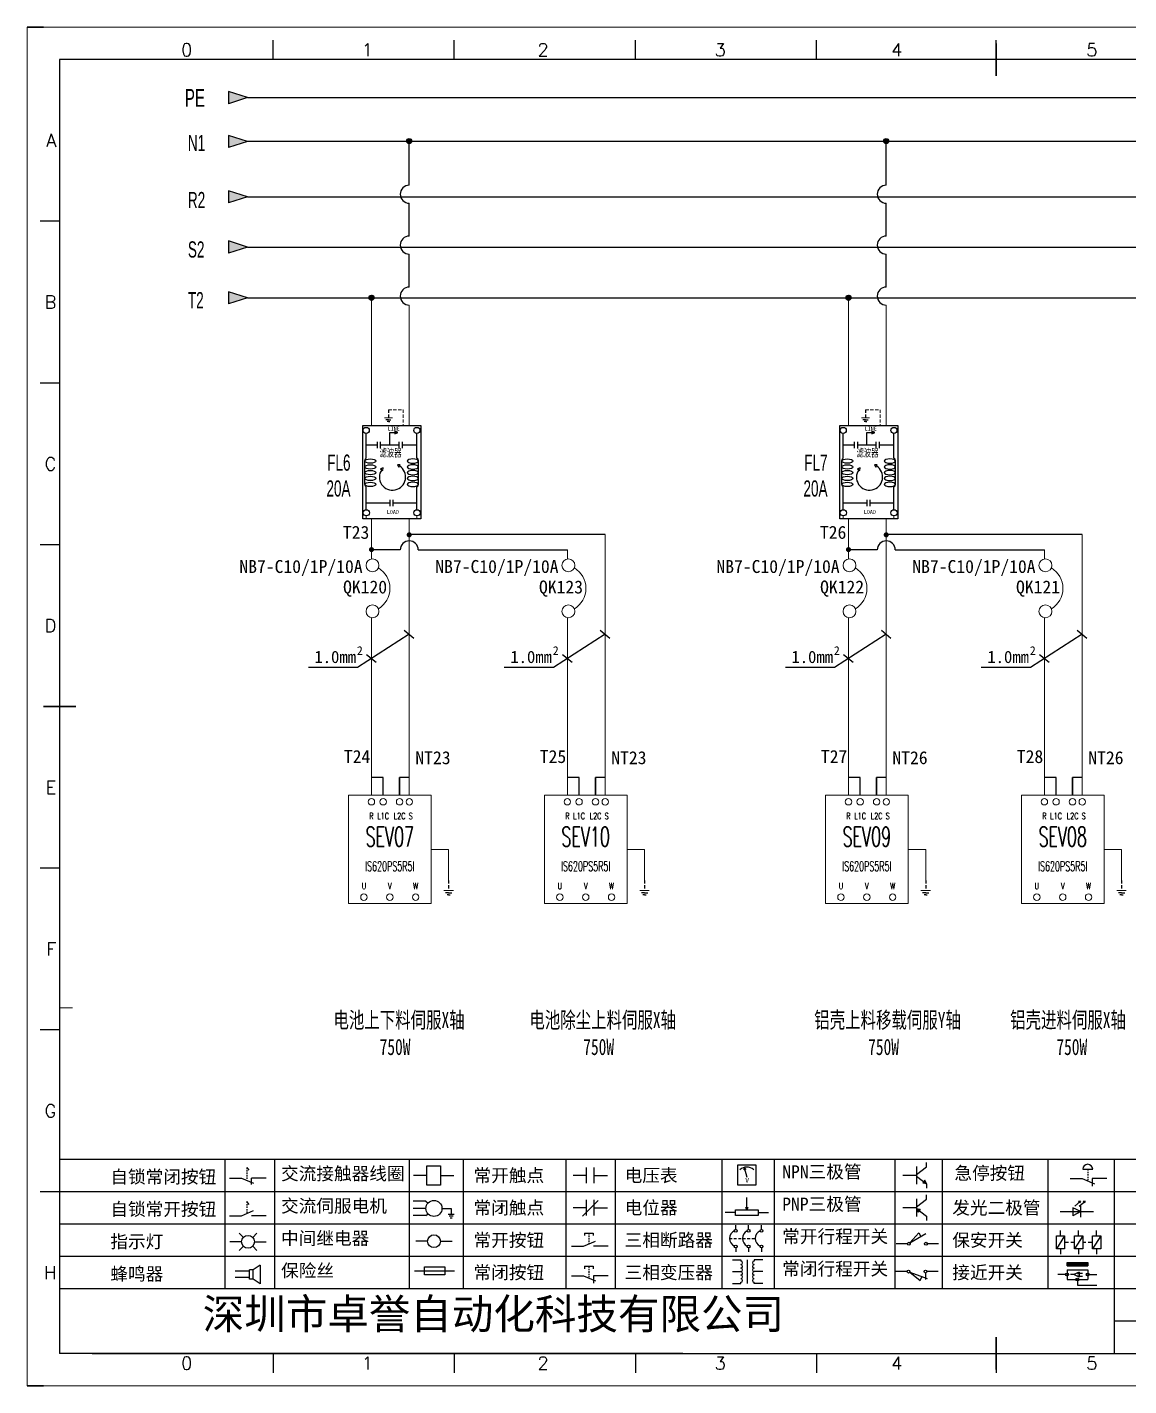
# Model space of a CAD drawing. Header units: millimetres. Extents: x 336 to 12810, y -1577 to 4105.
# Drawn here: x 8734 to 8904.3, y -58.4 to 151.6 of the extents above; entities that cross this region are included whole.
import ezdxf
from ezdxf.enums import TextEntityAlignment as Align

# ---------------------------------------------------------------- set-up
doc = ezdxf.new("R2010")
doc.units = ezdxf.units.MM
doc.linetypes.add('DASHED', pattern=[0.75, 0.5, -0.25])
for name, color, linetype in [('0015LEVEL_0', 7, 'Continuous'), ('AE_BOR', 1, 'Continuous'), ('MISC', 2, 'Continuous'), ('SYMS', 7, 'Continuous'), ('主图', 7, 'Continuous')]:
    doc.layers.add(name, color=color, linetype=linetype)
doc.styles.get("Standard").update_dxf_attribs({"font": ''})
doc.styles.add('STYLE1', font='italic.shx', dxfattribs={"width": 0.68, "height": 3, "bigfont": 'xc00.shx'})
doc.styles.add('WD', font='romans.shx', dxfattribs={"width": 0.8, "bigfont": 'gbcbig.shx'})
doc.styles.add('样式 0', font='')
doc.styles.add('样式 8', font='arial.ttf', dxfattribs={"width": 0.6, "height": 2.5})
doc.styles.add('汉字', font='')
doc.styles.get('Standard').set_extended_font_data('SimSun')
doc.styles.get('样式 0').set_extended_font_data('KaiTi_GB2312')
doc.styles.get('汉字').set_extended_font_data('新宋体')

# ---------------------------------------------------------------- blocks, each defined once
blk = doc.blocks.new('*U6')
at = {"linetype": 'ByBlock'}
for p, q in [((-1909.23, -780.45), (-1909.23, -780.67)), ((-1909.23, -780.45), (-1908.92, -780.84)), ((-1909.23, -780.84), (-1909.23, -781.05)), ((-1911.92, -782.07), (-1910.06, -782.07)), ((-1910.06, -782.07), (-1908.18, -782.88)), ((-1909.23, -781.23), (-1909.23, -781.44)), ((-1909.23, -781.61), (-1909.23, -781.83)), ((-1909.23, -782), (-1909.23, -782.21)), ((-1909.23, -782.38), (-1909.23, -782.43)), ((-1908.52, -783.07), (-1908.52, -782.07)), ((-1906.25, -782.07), (-1908.52, -782.07))]:
    blk.add_line(p, q, dxfattribs=at)
blk = doc.blocks.new('*U8')
at = {"linetype": 'ByBlock'}
for p, q in [((-1908.88, -791.17), (-1909.23, -790.71)), ((-1909.23, -790.71), (-1909.23, -790.92)), ((-1909.23, -791.09), (-1909.23, -791.31)), ((-1909.23, -791.48), (-1909.23, -791.69)), ((-1911.92, -792.89), (-1910.06, -792.89)), ((-1910.06, -792.89), (-1908.18, -792.08)), ((-1909.23, -791.86), (-1909.23, -792.08)), ((-1909.23, -792.25), (-1909.23, -792.47)), ((-1906.25, -792.89), (-1908.52, -792.89))]:
    blk.add_line(p, q, dxfattribs=at)
blk = doc.blocks.new('蜂鸣器')
at = {"linetype": 'ByBlock'}
for p, q in [((-1907.17, -795.53), (-1908.25, -796.26)), ((-1907.17, -795.53), (-1907.17, -798.41)), ((-1908.8, -796.48), (-1911.01, -796.48)), ((-1908.8, -797.46), (-1911.01, -797.46)), ((-1908.25, -796.26), (-1908.8, -796.26)), ((-1908.8, -797.68), (-1908.8, -796.26)), ((-1908.25, -797.68), (-1908.8, -797.68)), ((-1908.25, -797.68), (-1908.25, -796.26)), ((-1907.17, -798.41), (-1908.25, -797.68))]:
    blk.add_line(p, q, dxfattribs=at)
blk = doc.blocks.new('指示灯')
at = {"linetype": 'ByBlock'}
for p, q in [((-1854.25, -776.92), (-1856.06, -776.92)), ((-1854.62, -775.59), (-1853.97, -776.23)), ((-1851.9, -775.59), (-1852.54, -776.23)), ((-1852.26, -776.92), (-1850.45, -776.92)), ((-1854.62, -778.25), (-1853.97, -777.61)), ((-1851.9, -778.25), (-1852.54, -777.61))]:
    blk.add_line(p, q, dxfattribs=at)
blk.add_circle((-1853.26, -776.92), 0.992, dxfattribs=at)
blk = doc.blocks.new('交流接触器线圈')
at = {"linetype": 'ByBlock'}
for p, q in [((-1880.82, -781.77), (-1882.87, -781.77)), ((-1878.72, -781.77), (-1876.67, -781.77))]:
    blk.add_line(p, q, dxfattribs=at)
blk.add_lwpolyline([(-1880.82, -780.28), (-1878.72, -780.28), (-1878.72, -783.26), (-1880.82, -783.26)], close=True, dxfattribs=at)
blk = doc.blocks.new('交流伺服电机')
at = {"linetype": 'ByBlock'}
for p, q in [((-1880.97, -785.75), (-1882.94, -785.75)), ((-1880.97, -786.85), (-1882.94, -786.85)), ((-1880.97, -785.75), (-1880.65, -786.03)), ((-1878.49, -786.85), (-1877.07, -786.85)), ((-1877.07, -786.85), (-1877.07, -787.72)), ((-1880.97, -787.94), (-1882.94, -787.94)), ((-1880.97, -787.94), (-1880.65, -787.67)), ((-1877.54, -787.72), (-1876.59, -787.72)), ((-1877.38, -788.01), (-1876.75, -788.01)), ((-1877.23, -788.29), (-1876.9, -788.29))]:
    blk.add_line(p, q, dxfattribs=at)
blk.add_circle((-1879.73, -786.85), 1.24, dxfattribs=at)
blk = doc.blocks.new('中间继电器')
at = {"linetype": 'ByBlock'}
for p, q in [((-1880.72, -791.92), (-1882.54, -791.92)), ((-1878.74, -791.92), (-1876.92, -791.92))]:
    blk.add_line(p, q, dxfattribs=at)
blk.add_circle((-1879.73, -791.92), 0.992, dxfattribs=at)
blk = doc.blocks.new('保险丝')
at = {"linetype": 'ByBlock'}
blk.add_line((-1882.72, -796.49), (-1876.55, -796.49), dxfattribs=at)
blk.add_lwpolyline([(-1881.2, -795.86), (-1878.06, -795.86), (-1878.06, -797.12), (-1881.2, -797.12)], close=True, dxfattribs=at)
blk = doc.blocks.new('常开按钮')
at = {"linetype": 'ByBlock'}
for p, q in [((-1910.06, -787.73), (-1908.18, -786.93)), ((-1909.9, -785.68), (-1908.56, -785.68)), ((-1909.9, -785.68), (-1909.9, -786.07)), ((-1909.23, -785.68), (-1909.23, -785.89)), ((-1909.23, -786.06), (-1909.23, -786.28)), ((-1909.23, -786.45), (-1909.23, -786.67)), ((-1909.23, -786.84), (-1909.23, -787.05)), ((-1909.23, -787.22), (-1909.23, -787.38)), ((-1908.56, -785.68), (-1908.56, -786.07)), ((-1911.92, -787.73), (-1910.06, -787.73)), ((-1906.25, -787.73), (-1908.52, -787.73))]:
    blk.add_line(p, q, dxfattribs=at)
blk = doc.blocks.new('常开触点')
at = {"linetype": 'ByBlock'}
for p, q in [((-1853.82, -782.99), (-1853.82, -780.56)), ((-1852.6, -782.99), (-1852.6, -780.56)), ((-1853.82, -781.77), (-1855.88, -781.77)), ((-1852.6, -781.77), (-1850.55, -781.77))]:
    blk.add_line(p, q, dxfattribs=at)
blk = doc.blocks.new('常闭触点')
at = {"linetype": 'ByBlock'}
for p, q in [((-1853.82, -786.77), (-1855.88, -786.77)), ((-1852.01, -785.66), (-1854.43, -788.1)), ((-1853.82, -787.99), (-1853.82, -785.56)), ((-1852.6, -787.99), (-1852.6, -785.56)), ((-1852.6, -786.77), (-1850.55, -786.77))]:
    blk.add_line(p, q, dxfattribs=at)
blk = doc.blocks.new('常闭按钮')
at = {"linetype": 'ByBlock'}
for p, q in [((-1854.11, -790.83), (-1852.77, -790.83)), ((-1854.11, -790.83), (-1854.11, -791.22)), ((-1853.44, -790.83), (-1853.44, -791.04)), ((-1853.44, -791.21), (-1853.44, -791.43)), ((-1853.44, -791.6), (-1853.44, -791.82)), ((-1852.77, -790.83), (-1852.77, -791.22)), ((-1856.13, -792.28), (-1854.28, -792.28)), ((-1854.28, -792.28), (-1852.4, -793.09)), ((-1853.44, -791.99), (-1853.44, -792.2)), ((-1853.44, -792.37), (-1853.44, -792.53)), ((-1850.47, -792.28), (-1852.73, -792.28)), ((-1852.73, -792.28), (-1852.73, -793.43))]:
    blk.add_line(p, q, dxfattribs=at)
blk = doc.blocks.new('电压表')
at = {"linetype": 'ByBlock'}
for p, q in [((-1814.84, -780.75), (-1814.91, -781.13)), ((-1814.6, -781.05), (-1814.91, -781.13)), ((-1814.84, -780.75), (-1814.46, -782.26)), ((-1814.84, -780.75), (-1814.6, -781.05))]:
    blk.add_line(p, q, dxfattribs=at)
blk.add_lwpolyline([(-1815.84, -780.34), (-1813.07, -780.34), (-1813.07, -783.49), (-1815.84, -783.49)], close=True, dxfattribs=at)
blk.add_arc((-1814.46, -782.26), 1.56, 46.8313, 133.1687, dxfattribs=at)
at = {"linetype": 'ByBlock', "insert": (-1814.7, -782.39), "char_height": 0.75, "width": 0.6768, "attachment_point": 1}
blk.add_mtext('V', dxfattribs=at)
blk = doc.blocks.new('电位器')
at = {"linetype": 'ByBlock'}
for p, q in [((-1814.45, -787.3), (-1814.45, -785.39)), ((-1814.45, -787.3), (-1814.62, -786.96)), ((-1814.62, -786.96), (-1814.27, -786.96)), ((-1814.45, -787.3), (-1814.27, -786.96)), ((-1816.21, -787.75), (-1817.79, -787.75)), ((-1812.68, -787.75), (-1811.1, -787.75))]:
    blk.add_line(p, q, dxfattribs=at)
blk.add_lwpolyline([(-1816.21, -787.3), (-1812.68, -787.3), (-1812.68, -788.2), (-1816.21, -788.2)], close=True, dxfattribs=at)
blk = doc.blocks.new('三相断路器')
at = {"linetype": 'ByBlock'}
for p, q in [((-1816.17, -790.33), (-1816.17, -789.7)), ((-1814.17, -790.33), (-1814.17, -789.7)), ((-1812.18, -790.33), (-1812.18, -789.7)), ((-1817.14, -791.74), (-1816.72, -791.74)), ((-1816.45, -791.74), (-1816.03, -791.74)), ((-1816.17, -793.19), (-1816.17, -793.83)), ((-1815.76, -791.74), (-1815.34, -791.74)), ((-1815.07, -791.74), (-1814.65, -791.74)), ((-1814.38, -791.74), (-1813.96, -791.74)), ((-1814.17, -793.19), (-1814.17, -793.83)), ((-1813.69, -791.74), (-1813.27, -791.74)), ((-1812.18, -793.19), (-1812.18, -793.83))]:
    blk.add_line(p, q, dxfattribs=at)
for centre in [(-1816.17, -790.55), (-1814.17, -790.55), (-1812.18, -790.55), (-1816.17, -792.98), (-1814.17, -792.98), (-1812.18, -792.98)]:
    blk.add_circle(centre, 0.219, dxfattribs=at)
for centre in [(-1815.81, -791.74), (-1813.82, -791.74), (-1811.83, -791.74)]:
    blk.add_arc(centre, 1.32, 115.5791, 244.4209, dxfattribs=at)
blk = doc.blocks.new('三相变压器')
at = {"linetype": 'ByBlock'}
for p, q in [((-1816.69, -795.03), (-1815.37, -795.03)), ((-1815.37, -795.03), (-1815.37, -795.24)), ((-1814.34, -798.7), (-1814.34, -795.04)), ((-1812, -795.03), (-1813.32, -795.03)), ((-1813.32, -795.03), (-1813.32, -795.24)), ((-1816.69, -796.87), (-1815.37, -796.87)), ((-1812, -796.87), (-1813.32, -796.87)), ((-1816.69, -798.71), (-1815.37, -798.71)), ((-1815.37, -798.71), (-1815.37, -798.5)), ((-1813.32, -798.71), (-1813.32, -798.5)), ((-1812, -798.71), (-1813.32, -798.71))]:
    blk.add_line(p, q, dxfattribs=at)
for centre, start, end in [((-1815.37, -795.51), 270, 90), ((-1815.37, -796.06), 270, 90), ((-1813.32, -795.51), 90, 270), ((-1813.32, -796.06), 90, 270), ((-1815.37, -796.6), 270, 90), ((-1815.37, -797.14), 270, 90), ((-1815.37, -797.68), 270, 90), ((-1815.37, -798.23), 270, 90), ((-1813.32, -796.6), 90, 270), ((-1813.32, -797.14), 90, 270), ((-1813.32, -797.68), 90, 270), ((-1813.32, -798.23), 90, 270)]:
    blk.add_arc(centre, 0.271, start, end, dxfattribs=at)
blk = doc.blocks.new('NPN三极管')
at = {"linetype": 'ByBlock'}
for p, q in [((-1785.73, -780.61), (-1785.73, -783.32)), ((-1785.73, -781.82), (-1784.15, -780.66)), ((-1784.15, -780.66), (-1784.15, -779.98)), ((-1785.73, -781.97), (-1787.81, -781.97)), ((-1785.73, -782.11), (-1784.15, -783.27)), ((-1784.41, -782.73), (-1784.74, -783.18)), ((-1784.15, -783.27), (-1784.74, -783.18)), ((-1784.15, -783.27), (-1784.41, -782.73)), ((-1784.15, -783.27), (-1784.15, -783.96))]:
    blk.add_line(p, q, dxfattribs=at)
blk = doc.blocks.new('PNP三极管')
at = {"linetype": 'ByBlock'}
for p, q in [((-1784.9, -785.38), (-1784.9, -788.09)), ((-1783.32, -785.43), (-1783.32, -784.75)), ((-1784.9, -786.74), (-1786.98, -786.74)), ((-1784.9, -786.59), (-1783.32, -785.43)), ((-1784.9, -786.88), (-1783.32, -788.04)), ((-1784.9, -786.88), (-1784.31, -786.97)), ((-1784.9, -786.88), (-1784.64, -787.42)), ((-1784.31, -786.97), (-1784.64, -787.42)), ((-1783.32, -788.04), (-1783.32, -788.73))]:
    blk.add_line(p, q, dxfattribs=at)
blk = doc.blocks.new('常开行程开关')
at = {"linetype": 'ByBlock'}
for p, q in [((-1785.89, -792.17), (-1784.52, -790.62)), ((-1785.89, -792.17), (-1783.43, -790.72)), ((-1784.52, -790.62), (-1784.19, -791.17)), ((-1786.29, -792.3), (-1788.01, -792.3)), ((-1781.48, -792.3), (-1783.21, -792.3))]:
    blk.add_line(p, q, dxfattribs=at)
for centre in [(-1786.07, -792.3), (-1783.42, -792.3)]:
    blk.add_circle(centre, 0.219, dxfattribs=at)
blk = doc.blocks.new('常闭行程开关')
at = {"linetype": 'ByBlock'}
for p, q in [((-1786.34, -796.62), (-1788.07, -796.62)), ((-1785.93, -796.72), (-1783.25, -797.7)), ((-1785.93, -796.72), (-1784.3, -798)), ((-1784.3, -798), (-1784.08, -797.4)), ((-1783.48, -796.84), (-1783.48, -797.85)), ((-1781.54, -796.62), (-1783.26, -796.62))]:
    blk.add_line(p, q, dxfattribs=at)
for centre in [(-1786.12, -796.62), (-1783.48, -796.62)]:
    blk.add_circle(centre, 0.219, dxfattribs=at)
blk = doc.blocks.new('发光二极管')
at = {"linetype": 'ByBlock'}
for p, q in [((-1755.78, -785.92), (-1754.89, -785.14)), ((-1754.89, -785.14), (-1755.2, -785.22)), ((-1755.2, -785.22), (-1755.01, -785.43)), ((-1755.08, -785.92), (-1754.18, -785.14)), ((-1754.89, -785.14), (-1755.01, -785.43)), ((-1754.18, -785.14), (-1754.49, -785.22)), ((-1754.49, -785.22), (-1754.31, -785.43)), ((-1754.18, -785.14), (-1754.31, -785.43)), ((-1758.01, -786.77), (-1752.89, -786.77)), ((-1754.84, -786.77), (-1756.04, -786.16)), ((-1756.04, -786.16), (-1756.04, -787.39)), ((-1754.84, -786.77), (-1756.04, -787.39)), ((-1754.84, -787.63), (-1754.84, -785.92))]:
    blk.add_line(p, q, dxfattribs=at)
blk = doc.blocks.new('保安开关')
at = {"linetype": 'ByBlock'}
for p, q in [((-1757.33, -790.79), (-1758.6, -792.81)), ((-1757.96, -790.79), (-1757.96, -789.97)), ((-1754.54, -790.79), (-1755.81, -792.81)), ((-1755.17, -790.79), (-1755.17, -789.97)), ((-1751.75, -790.79), (-1753.02, -792.81)), ((-1752.39, -790.79), (-1752.39, -789.97)), ((-1757.96, -792.81), (-1757.96, -793.62)), ((-1757.33, -791.8), (-1756.72, -791.8)), ((-1756.35, -791.8), (-1755.89, -791.8)), ((-1755.17, -792.81), (-1755.17, -793.62)), ((-1754.52, -791.8), (-1754.06, -791.8)), ((-1753.69, -791.8), (-1753.08, -791.8)), ((-1752.39, -792.81), (-1752.39, -793.62))]:
    blk.add_line(p, q, dxfattribs=at)
for points in [[(-1758.6, -790.79), (-1757.33, -790.79), (-1757.33, -792.81), (-1758.6, -792.81)], [(-1755.81, -790.79), (-1754.54, -790.79), (-1754.54, -792.81), (-1755.81, -792.81)], [(-1753.02, -790.79), (-1751.75, -790.79), (-1751.75, -792.81), (-1753.02, -792.81)]]:
    blk.add_lwpolyline(points, close=True, dxfattribs=at)
blk = doc.blocks.new('接近开关')
at = {"linetype": 'ByBlock'}
h = blk.add_hatch(dxfattribs=at)
h.set_pattern_fill('ANSI31', color=256, scale=0.01, style=0)
h.set_pattern_definition([(45, (-89.131516, -30.795668), (-0.0224506403, 0.0224506403), [])])
h.paths.add_polyline_path([(-1516.96, -1123.35), (-1516.96, -1122.85), (-1513.76, -1122.85), (-1513.76, -1123.35)])
for p, q in [((-1516.96, -1123.35), (-1516.96, -1122.85)), ((-1516.96, -1122.85), (-1513.76, -1122.85)), ((-1516.96, -1123.35), (-1513.76, -1123.35)), ((-1513.76, -1122.85), (-1513.76, -1123.35)), ((-1517.18, -1124.71), (-1518.36, -1124.71)), ((-1516.96, -1123.95), (-1513.76, -1123.95)), ((-1516.96, -1123.95), (-1516.96, -1125.47)), ((-1516.96, -1125.47), (-1513.76, -1125.47)), ((-1515.91, -1124.71), (-1516.45, -1124.71)), ((-1515.11, -1124.31), (-1515.91, -1124.71)), ((-1515.11, -1125.11), (-1515.91, -1124.71)), ((-1515.33, -1124.53), (-1515.17, -1124.53)), ((-1515.33, -1124.88), (-1515.17, -1124.88)), ((-1515.25, -1124.45), (-1515.25, -1124.61)), ((-1515.11, -1124.31), (-1515.11, -1125.11)), ((-1515.11, -1124.48), (-1514.58, -1124.48)), ((-1515.11, -1124.94), (-1514.58, -1124.94)), ((-1513.76, -1123.95), (-1513.76, -1125.47)), ((-1513.54, -1124.71), (-1512.36, -1124.71)), ((-1515.36, -1125.69), (-1515.36, -1126.36)), ((-1515.36, -1126.36), (-1512.36, -1126.36))]:
    blk.add_line(p, q, dxfattribs=at)
for centre in [(-1516.96, -1124.71), (-1515.36, -1125.47), (-1513.76, -1124.71)]:
    blk.add_circle(centre, 0.225, dxfattribs=at)
blk = doc.blocks.new('急停按钮')
at = {"linetype": 'ByBlock'}
for p, q in [((-1.86, 0), (0, 0)), ((0, 0), (1.88, -0.81)), ((0.06, 1.45), (1.61, 1.45)), ((0.83, 1.45), (0.83, 1.24)), ((0.83, 1.07), (0.83, 0.85)), ((0.83, 0.68), (0.83, 0.47)), ((0.83, 0.29), (0.83, 0.08)), ((3.81, 0), (1.54, 0)), ((1.54, 0), (1.54, -1.15)), ((0.83, -0.09), (0.83, -0.24))]:
    blk.add_line(p, q, dxfattribs=at)
blk.add_arc((0.83, 1.45), 0.774, 0, 180)
blk = doc.blocks.new('电控横A4')
for p, q in [((292, -5), (5, -5)), ((5, -5), (5, -205)), ((10.03, -205), (289.53, -205)), ((130.8, -205), (190.75, -205))]:
    blk.add_line(p, q)
at = {"lineweight": 9, "ltscale": 0.1}
for p, q in [((5, -151.57), (7, -151.57)), ((101.34, -205), (130.8, -205)), ((129.44, -205), (129.44, -205)), ((129.44, -205), (129.44, -205)), ((129.44, -205), (129.44, -205)), ((129.44, -205), (129.44, -205))]:
    blk.add_line(p, q, dxfattribs=at)
at = {"linetype": 'ByBlock'}
for p, q in [((292, -175), (5, -175)), ((292, -180), (5, -180)), ((292, -185), (5, -185)), ((292, -190), (5, -190)), ((292, -195), (5, -195)), ((292, -200), (168.03, -200))]:
    blk.add_line(p, q, dxfattribs=at)
at = {"color": 0, "lineweight": -2}
for p, q in [((30.58, -175), (30.58, -195)), ((38.26, -175), (38.26, -195)), ((59.05, -175), (59.05, -195)), ((67.4, -175), (67.4, -195)), ((83.26, -175), (83.26, -195)), ((90.91, -175), (90.91, -195)), ((107.4, -175), (107.4, -195)), ((115.5, -175), (115.5, -195)), ((134.12, -175), (134.12, -195)), ((141.48, -175), (141.48, -195)), ((157.79, -175), (157.79, -195)), ((168.03, -175), (168.03, -204.92))]:
    blk.add_line(p, q, dxfattribs=at)
at = {"color": 0, "ltscale": 2}
blk.add_line((101.34, -205), (5, -205), dxfattribs=at)
at = {"layer": 'AE_BOR', "lineweight": 30}
for p, q in [((2.53, 0), (0, 0)), ((0, -210), (2.53, -210))]:
    blk.add_line(p, q, dxfattribs=at)
at = {"layer": 'AE_BOR', "color": 1, "lineweight": 15}
for p, q in [((0, 0), (297, 0)), ((0, -210), (0, 0)), ((297, -210), (0, -210))]:
    blk.add_line(p, q, dxfattribs=at)
at = {"layer": 'AE_BOR'}
for p, q in [((38.03, -5), (38.03, -2)), ((66.03, -5), (66.03, -2)), ((94.03, -5), (94.03, -2)), ((122.03, -5), (122.03, -2)), ((149.78, -5), (149.78, -2)), ((5, -30), (2, -30)), ((5, -55), (2, -55)), ((5, -80), (2, -80)), ((5, -130), (2, -130)), ((5, -155), (2, -155)), ((5, -180), (2, -180)), ((38.03, -205), (38.03, -208)), ((66.03, -205), (66.03, -208)), ((94.03, -205), (94.03, -208)), ((122.03, -205), (122.03, -208)), ((149.78, -205), (149.78, -208))]:
    blk.add_line(p, q, dxfattribs=at)
at = {"layer": 'AE_BOR', "color": 2, "lineweight": 30}
for p, q in [((149.78, -7.5), (149.78, -2.5)), ((2.5, -105), (7.5, -105)), ((149.78, -202.5), (149.78, -207.5)), ((149.78, -205), (149.78, -207.5))]:
    blk.add_line(p, q, dxfattribs=at)
at = {"linetype": 'ByBlock'}
for name, p in [('*U6', (1943.19, 604.18)), ('交流接触器线圈', (1942.62, 604.27)), ('常开触点', (1940.27, 604.3)), ('电压表', (1925.71, 604.52)), ('NPN三极管', (1923.2, 604.5)), ('PNP三极管', (1922.37, 604.27)), ('*U8', (1943.19, 609.18)), ('交流伺服电机', (1942.62, 604.27)), ('常闭触点', (1940.27, 604.3)), ('电位器', (1925.71, 604.52)), ('发光二极管', (1917.72, 603.69)), ('指示灯', (1887.41, 589.18)), ('中间继电器', (1942.62, 604.27)), ('常开按钮', (1996.06, 599.3)), ('三相断路器', (1925.71, 604.52)), ('常开行程开关', (1922.37, 604.27)), ('保安开关', (1917.72, 603.98)), ('三相变压器', (1925.71, 604.52)), ('接近开关', (1677.72, 931.9)), ('蜂鸣器', (1943.19, 604.18)), ('保险丝', (1942.62, 604.27)), ('常闭按钮', (1940.27, 599.3)), ('常闭行程开关', (1922.37, 604.27))]:
    blk.add_blockref(name, p, dxfattribs=at)
blk.add_blockref('急停按钮', (163.12, -177.98))
at = {"char_height": 2, "attachment_point": 1, "style": '汉字'}
for s, insert in [('{\\fKaiTi_GB2312|b0|i0|c134|p49;自锁常闭按钮}', (12.86, -176.69)), ('{\\fKaiTi_GB2312|b0|i0|c134|p49;交流接触器线圈}', (39.25, -176.19)), ('{\\fKaiTi_GB2312|b0|i0|c134|p49;常开触点}', (69.01, -176.48)), ('{\\fKaiTi_GB2312|b0|i0|c134|p49;电压表}', (92.37, -176.47)), ('{\\fKaiTi_GB2312|b0|i0|c134|p49;NPN三极管}', (116.73, -175.91)), ('{\\fKaiTi_GB2312|b0|i0|c134|p49;急停按钮}', (143.35, -176.12)), ('{\\fKaiTi_GB2312|b0|i0|c134|p49;自锁常开按钮}', (12.86, -181.69)), ('{\\fKaiTi_GB2312|b0|i0|c134|p49;交流伺服电机}', (39.25, -181.19)), ('{\\fKaiTi_GB2312|b0|i0|c134|p49;常闭触点}', (69.01, -181.48)), ('{\\fKaiTi_GB2312|b0|i0|c134|p49;电位器}', (92.37, -181.47)), ('{\\fKaiTi_GB2312|b0|i0|c134|p49;PNP三极管}', (116.73, -180.91)), ('{\\fKaiTi_GB2312|b0|i0|c134|p49;发光二极管}', (143.02, -181.48)), ('{\\fKaiTi_GB2312|b0|i0|c134|p49;指示灯}', (12.86, -186.69)), ('{\\fKaiTi_GB2312|b0|i0|c134|p49;中间继电器}', (39.25, -186.19)), ('{\\fKaiTi_GB2312|b0|i0|c134|p49;常开按钮}', (69.01, -186.48)), ('{\\fKaiTi_GB2312|b0|i0|c134|p49;三相断路器}', (92.37, -186.47)), ('{\\fKaiTi_GB2312|b0|i0|c134|p49;常开行程开关}', (116.73, -185.91)), ('{\\fKaiTi_GB2312|b0|i0|c134|p49;保安开关}', (143.02, -186.48)), ('{\\fKaiTi_GB2312|b0|i0|c134|p49;保险丝}', (39.25, -191.19)), ('{\\fKaiTi_GB2312|b0|i0|c134|p49;常闭行程开关}', (116.73, -190.91)), ('{\\fKaiTi_GB2312|b0|i0|c134|p49;蜂鸣器}', (12.86, -191.69)), ('{\\fKaiTi_GB2312|b0|i0|c134|p49;常闭按钮}', (69.01, -191.48)), ('{\\fKaiTi_GB2312|b0|i0|c134|p49;三相变压器}', (92.37, -191.47)), ('{\\fKaiTi_GB2312|b0|i0|c134|p49;接近开关}', (143.02, -191.48))]:
    blk.add_mtext(s, dxfattribs=dict(at, insert=insert))
at = {"color": 0, "lineweight": -2, "insert": (27.14, -196.53), "char_height": 4.7064, "width": 96.1138, "attachment_point": 1}
blk.add_mtext('深圳市卓誉自动化科技有限公司', dxfattribs=at)
at = {"layer": 'AE_BOR', "style": 'WD'}
for s, p in [('0', (24.67, -4.5)), ('1', (52.6, -4.5)), ('2', (79.75, -4.5)), ('3', (107.15, -4.5)), ('4', (134.45, -4.5)), ('5', (164.59, -4.5)), ('0', (24.67, -207.5)), ('1', (52.6, -207.5)), ('2', (79.75, -207.5)), ('3', (107.15, -207.5)), ('4', (134.45, -207.5)), ('5', (164.59, -207.5))]:
    blk.add_text(s, height=2, dxfattribs=at).set_placement(p, align=Align.CENTER)
for s, p in [('A', (4.5, -17.5)), ('B', (4.5, -42.5)), ('C', (4.5, -67.5)), ('D', (4.5, -92.5)), ('E', (4.5, -117.5)), ('F', (4.5, -142.5)), ('G', (4.5, -167.5)), ('H', (4.5, -192.5))]:
    blk.add_text(s, height=2, dxfattribs=at).set_placement(p, align=Align.MIDDLE_RIGHT)
blk = doc.blocks.new('SEV_Sch')
at = {"lineweight": 0}
for p, q in [((10.39, -8.37), (13.1, -8.37)), ((13.1, -8.37), (13.1, -13.16))]:
    blk.add_line(p, q, dxfattribs=at)
at = {"color": 2, "linetype": 'DASHED'}
blk.add_line((13.1, -13.16), (13.1, -14.72), dxfattribs=at)
at = {"color": 2, "lineweight": 0}
for p, q in [((13.1, -14.72), (12.37, -14.72)), ((13.11, -14.72), (13.83, -14.72))]:
    blk.add_line(p, q, dxfattribs=at)
at = {"color": 2}
for p, q in [((13.1, -15.09), (12.61, -15.09)), ((13.1, -15.39), (12.85, -15.39)), ((13.1, -15.09), (13.58, -15.09)), ((13.1, -15.39), (13.34, -15.39))]:
    blk.add_line(p, q, dxfattribs=at)
at = {"lineweight": 0}
blk.add_lwpolyline([(-2.39, 0), (10.39, 0), (10.39, -16.75), (-2.39, -16.75)], close=True, dxfattribs=at)
for centre in [(1.16, -1), (2.97, -1), (5.52, -1), (7.02, -1.01), (0, -15.75), (4, -15.75), (8, -15.75)]:
    blk.add_circle(centre, 0.5, dxfattribs=at)
at = {"lineweight": 0, "style": 'WD'}
for s, width, p in [('R', 0.7, (1.16, -3.7)), ('L1C', 0.7, (2.97, -3.7)), ('L2C', 0.7, (5.52, -3.7)), ('S', 0.7, (7.23, -3.7)), ('U', 0.6, (0, -14.52)), ('V', 0.6, (4, -14.52)), ('W', 0.6, (8, -14.52))]:
    blk.add_text(s, height=1, dxfattribs=dict(at, width=width)).set_placement(p, align=Align.CENTER)
at = {"lineweight": 0, "style": 'WD', "width": 0.8}
for tag, height, p in [('编号', 3, (4, -7.9)), ('型号', 1.5, (4, -11.72))]:
    blk.add_attdef(tag, text='', height=height, dxfattribs=at).set_placement(p, align=Align.CENTER)
blk = doc.blocks.new('WDDOT')
blk.add_hatch(color=256).paths.add_polyline_path([(0.5, 0, 1), (-0.5, 0, 1)])
blk.add_circle((0, 0), 0.5)

msp = doc.modelspace()

# ---------------------------------------------------------------- hatches: boundary and pattern name
for points in [[(8765.115, 134.915), (8768.034, 133.98), (8765.115, 133.044)], [(8793.442, 134.034, 1), (8792.656, 134.034, 1)], [(8867.187, 134.034, 1), (8866.401, 134.034, 1)], [(8765.115, 126.349), (8768.034, 125.414), (8765.115, 124.479)], [(8765.115, 116.721), (8765.115, 118.591), (8768.034, 117.656)], [(8765.115, 110.757), (8768.034, 109.821), (8765.115, 108.886)], [(8787.601, 109.821, 1), (8786.815, 109.821, 1)], [(8861.347, 109.821, 1), (8860.56, 109.821, 1)]]:
    msp.add_hatch(color=256).paths.add_polyline_path(points)
h = msp.add_hatch(color=256)
edge = h.paths.add_edge_path()
edge.add_arc((8793.048, 73.174), 0.393, 0, 360)
h = msp.add_hatch(color=256)
edge = h.paths.add_edge_path()
edge.add_arc((8866.793, 73.174), 0.393, 0, 360)
h = msp.add_hatch(color=256)
edge = h.paths.add_edge_path()
edge.add_arc((8787.218, 70.89), 0.393, 0, 360)
h = msp.add_hatch(color=256)
edge = h.paths.add_edge_path()
edge.add_arc((8860.963, 70.89), 0.393, 0, 360)
at = {"layer": 'MISC'}
msp.add_hatch(color=256, dxfattribs=at).paths.add_polyline_path([(8765.115, 139.809), (8765.115, 141.679), (8768.034, 140.744)])

# ---------------------------------------------------------------- linework, layer by layer
for p, q in [((8768.034, 133.98), (8765.115, 134.915)), ((8765.115, 134.915), (8765.115, 133.044)), ((8768.034, 133.98), (8765.115, 133.044)), ((8768.034, 125.414), (8765.115, 126.349)), ((8765.115, 126.349), (8765.115, 124.479)), ((8768.034, 125.414), (8765.115, 124.479)), ((8768.034, 125.418), (8799.126, 125.418)), ((8799.126, 125.418), (8851.801, 125.418)), ((8851.801, 125.418), (9003.738, 125.418)), ((8768.034, 117.656), (8765.115, 118.591)), ((8765.115, 118.591), (8765.115, 116.721)), ((8768.034, 117.656), (8765.115, 116.721)), ((8768.034, 117.656), (8799.119, 117.656)), ((8799.119, 117.656), (8851.801, 117.656)), ((8851.801, 117.656), (9003.631, 117.656)), ((8768.034, 109.821), (8765.115, 110.757)), ((8765.115, 110.757), (8765.115, 108.886)), ((8768.034, 109.821), (8765.115, 108.886)), ((8768.034, 109.821), (8799.119, 109.821)), ((8799.119, 109.821), (8851.801, 109.821)), ((8849.736, 109.821), (9003.725, 109.821)), ((8823.338, 73.209), (8793.049, 73.209)), ((8897.083, 73.209), (8866.794, 73.209)), ((8791.655, 70.836), (8787.208, 70.836)), ((8794.443, 70.836), (8817.497, 70.836)), ((8865.4, 70.836), (8860.953, 70.836)), ((8868.188, 70.836), (8891.242, 70.836)), ((8793.049, 57.807), (8785.052, 52.683)), ((8823.338, 57.807), (8815.341, 52.683)), ((8866.794, 57.807), (8858.798, 52.683)), ((8897.083, 57.807), (8889.087, 52.683)), ((8785.052, 52.683), (8777.457, 52.683)), ((8815.341, 52.683), (8807.746, 52.683)), ((8858.798, 52.683), (8851.202, 52.683)), ((8889.087, 52.683), (8881.491, 52.683)), ((8789.011, 35.684), (8787.208, 35.684)), ((8789.011, 32.916), (8789.011, 35.684)), ((8793.049, 35.684), (8791.563, 35.684)), ((8791.563, 32.916), (8791.563, 35.684)), ((8791.563, 35.684), (8791.563, 32.916)), ((8819.3, 35.684), (8817.497, 35.684)), ((8819.3, 32.916), (8819.3, 35.684)), ((8823.338, 35.684), (8821.852, 35.684)), ((8821.852, 35.684), (8821.852, 32.916)), ((8821.852, 32.916), (8821.852, 35.684)), ((8862.757, 35.684), (8860.953, 35.684)), ((8862.757, 32.916), (8862.757, 35.684)), ((8866.794, 35.684), (8865.308, 35.684)), ((8865.308, 35.684), (8865.308, 32.916)), ((8865.308, 32.916), (8865.308, 35.684)), ((8893.046, 35.684), (8891.242, 35.684)), ((8893.046, 32.916), (8893.046, 35.684)), ((8895.597, 32.916), (8895.597, 35.684)), ((8897.083, 35.684), (8895.597, 35.684)), ((8895.597, 35.684), (8895.597, 32.916)), ((8791.563, 32.916), (8791.563, 32.916)), ((8821.852, 32.916), (8821.852, 32.916)), ((8865.308, 32.916), (8865.308, 32.916)), ((8895.597, 32.916), (8895.597, 32.916))]:
    msp.add_line(p, q)
at = {"color": 0}
msp.add_line((9003.738, 133.984), (8768.034, 133.984), dxfattribs=at)
at = {"color": 0, "ltscale": 2}
for p, q in [((8793.049, 127.22), (8793.049, 134.234)), ((8866.794, 127.22), (8866.794, 134.234)), ((8793.049, 119.345), (8793.049, 124.431)), ((8866.794, 119.345), (8866.794, 124.431)), ((8793.049, 111.47), (8793.049, 116.556)), ((8866.794, 111.47), (8866.794, 116.556)), ((8787.25, 109.965), (8786.857, 109.965)), ((8860.996, 109.965), (8860.603, 109.965))]:
    msp.add_line(p, q, dxfattribs=at)
at = {"linetype": 'Continuous', "lineweight": 0}
for p, q in [((8787.208, 90.06), (8787.208, 109.821)), ((8860.953, 90.06), (8860.953, 109.821)), ((8793.049, 90.06), (8793.049, 108.681)), ((8866.794, 90.06), (8866.794, 108.681)), ((8787.208, 69.441), (8787.208, 75.649)), ((8793.049, 60.693), (8793.049, 75.649)), ((8860.953, 69.441), (8860.953, 75.649)), ((8866.794, 60.693), (8866.794, 75.649)), ((8823.338, 60.693), (8823.338, 73.209)), ((8897.083, 60.693), (8897.083, 73.209)), ((8817.497, 69.441), (8817.497, 70.836)), ((8891.242, 69.441), (8891.242, 70.836)), ((8787.208, 32.916), (8787.208, 60.359)), ((8793.049, 32.916), (8793.049, 60.693)), ((8817.497, 32.916), (8817.497, 60.359)), ((8823.338, 32.916), (8823.338, 60.693)), ((8860.953, 32.916), (8860.953, 60.359)), ((8866.794, 32.916), (8866.794, 60.693)), ((8891.242, 32.916), (8891.242, 60.359)), ((8897.083, 32.916), (8897.083, 60.693))]:
    msp.add_line(p, q, dxfattribs=at)
at = {"color": 2, "linetype": 'DASHED', "lineweight": 0}
for p, q in [((8789.836, 92.511), (8792.095, 92.511)), ((8792.095, 92.511), (8792.095, 90.06)), ((8863.581, 92.511), (8865.841, 92.511)), ((8865.841, 92.511), (8865.841, 90.06))]:
    msp.add_line(p, q, dxfattribs=at)
at = {"color": 2, "linetype": 'DASHED'}
for p, q in [((8789.836, 92.511), (8789.836, 91.238)), ((8863.581, 92.511), (8863.581, 91.238))]:
    msp.add_line(p, q, dxfattribs=at)
at = {"color": 2, "lineweight": 0}
for p, q in [((8789.836, 91.238), (8789.241, 91.238)), ((8789.845, 91.232), (8790.439, 91.232)), ((8863.581, 91.238), (8862.986, 91.238)), ((8863.59, 91.232), (8864.185, 91.232))]:
    msp.add_line(p, q, dxfattribs=at)
at = {"color": 2}
for p, q in [((8789.836, 90.931), (8789.439, 90.931)), ((8789.836, 90.687), (8789.634, 90.687)), ((8789.836, 90.931), (8790.232, 90.931)), ((8789.836, 90.687), (8790.038, 90.687)), ((8863.581, 90.931), (8863.185, 90.931)), ((8863.581, 90.687), (8863.379, 90.687)), ((8863.581, 90.931), (8863.977, 90.931)), ((8863.581, 90.687), (8863.783, 90.687))]:
    msp.add_line(p, q, dxfattribs=at)
at = {"lineweight": 0}
for p, q in [((8786.412, 76.099), (8786.412, 75.649)), ((8794.246, 76.099), (8794.246, 75.649)), ((8860.157, 76.099), (8860.157, 75.649)), ((8867.992, 76.099), (8867.992, 75.649))]:
    msp.add_line(p, q, dxfattribs=at)
for points in [[(8785.862, 90.06), (8794.846, 90.06), (8794.846, 75.649), (8785.862, 75.649)], [(8859.607, 90.06), (8868.591, 90.06), (8868.591, 75.649), (8859.607, 75.649)]]:
    msp.add_lwpolyline(points, close=True)
for centre in [(8793.049, 134.034), (8866.794, 134.034), (8787.208, 109.821), (8860.953, 109.821)]:
    msp.add_circle(centre, 0.393)
for centre in [(8787.372, 68.454), (8817.661, 68.454), (8861.117, 68.454), (8891.406, 68.454), (8787.372, 61.345), (8817.661, 61.345), (8861.117, 61.345), (8891.406, 61.345)]:
    msp.add_circle(centre, 1, dxfattribs=at)
at = {"color": 0, "ltscale": 2}
for centre, start, end in [((8793.049, 125.825), 90, 270), ((8866.794, 125.825), 90, 270), ((8793.049, 117.95), 90, 270), ((8866.794, 117.95), 90, 270), ((8793.049, 110.075), 90, 270), ((8866.794, 110.075), 90, 270), ((8793.049, 70.836), 0, 180), ((8866.794, 70.836), 0, 180)]:
    msp.add_arc(centre, 1.394, start, end, dxfattribs=at)
at = {"lineweight": 0}
for centre in [(8786.379, 64.9), (8816.668, 64.9), (8860.124, 64.9), (8890.413, 64.9)]:
    msp.add_arc(centre, 3.691, 301.18201, 58.81799, dxfattribs=at)
at = {"layer": '0015LEVEL_0'}
for p, q in [((8786.412, 85.048), (8786.412, 88.831)), ((8790.07, 88.982), (8790.892, 88.982)), ((8790.07, 87.071), (8790.07, 88.982)), ((8790.892, 88.724), (8790.892, 89.239)), ((8791.013, 88.773), (8791.013, 89.19)), ((8791.122, 88.817), (8791.122, 89.146)), ((8791.23, 88.861), (8791.23, 89.102)), ((8794.246, 85.048), (8794.246, 88.831)), ((8860.157, 85.048), (8860.157, 88.831)), ((8863.815, 88.982), (8864.637, 88.982)), ((8863.815, 87.071), (8863.815, 88.982)), ((8864.637, 88.724), (8864.637, 89.239)), ((8864.758, 88.773), (8864.758, 89.19)), ((8864.867, 88.817), (8864.867, 89.146)), ((8864.976, 88.861), (8864.976, 89.102)), ((8867.992, 85.048), (8867.992, 88.831)), ((8786.412, 87.071), (8788.153, 87.071)), ((8788.153, 86.589), (8788.153, 87.554)), ((8788.634, 86.589), (8788.634, 87.554)), ((8788.634, 87.071), (8791.505, 87.071)), ((8791.505, 86.589), (8791.505, 87.554)), ((8791.987, 86.589), (8791.987, 87.554)), ((8791.987, 87.071), (8794.246, 87.071)), ((8860.157, 87.071), (8861.898, 87.071)), ((8861.898, 86.589), (8861.898, 87.554)), ((8862.38, 86.589), (8862.38, 87.554)), ((8862.38, 87.071), (8865.251, 87.071)), ((8865.251, 86.589), (8865.251, 87.554)), ((8865.733, 86.589), (8865.733, 87.554)), ((8865.733, 87.071), (8867.992, 87.071)), ((8786.191, 80.976), (8786.191, 84.651)), ((8794.467, 80.976), (8794.467, 84.651)), ((8859.936, 80.976), (8859.936, 84.651)), ((8868.213, 80.976), (8868.213, 84.651)), ((8786.412, 77.05), (8786.412, 80.58)), ((8794.246, 77.05), (8794.246, 80.58)), ((8860.157, 77.05), (8860.157, 80.58)), ((8867.992, 77.05), (8867.992, 80.58)), ((8786.412, 78.096), (8790.088, 78.096)), ((8790.088, 77.613), (8790.088, 78.579)), ((8790.57, 77.613), (8790.57, 78.579)), ((8790.57, 78.096), (8794.246, 78.096)), ((8860.157, 78.096), (8863.834, 78.096)), ((8863.834, 77.613), (8863.834, 78.579)), ((8864.315, 77.613), (8864.315, 78.579)), ((8864.315, 78.096), (8867.992, 78.096))]:
    msp.add_line(p, q, dxfattribs=at)
for points in [[(8791.212, 83.977), (8791.447, 83.632), (8791.629, 84.008)], [(8864.957, 83.977), (8865.192, 83.632), (8865.374, 84.008)], [(8789.021, 83.522), (8788.631, 83.373), (8788.955, 83.109)], [(8862.767, 83.522), (8862.376, 83.373), (8862.7, 83.109)]]:
    msp.add_lwpolyline(points, close=True, dxfattribs=at)
for centre in [(8786.394, 89.306), (8794.228, 89.306), (8860.139, 89.306), (8867.974, 89.306), (8786.412, 76.574), (8794.246, 76.574), (8860.157, 76.574), (8867.992, 76.574)]:
    msp.add_circle(centre, 0.476, dxfattribs=at)
for centre, radius, start, end in [((8786.657, 84.651), 0.466, 121.74768, 180), ((8794.001, 84.651), 0.466, 0, 58.25232), ((8860.402, 84.651), 0.466, 121.74768, 180), ((8867.747, 84.651), 0.466, 0, 58.25232), ((8790.467, 82.101), 2.025, 145.73827, 58.06616), ((8864.212, 82.101), 2.025, 145.73827, 58.06616), ((8786.657, 80.976), 0.466, 180, 238.25232), ((8794.001, 80.976), 0.466, 301.74768, 0), ((8860.402, 80.976), 0.466, 180, 238.25232), ((8867.747, 80.976), 0.466, 301.74768, 0)]:
    msp.add_arc(centre, radius, start, end, dxfattribs=at)
for centre in [(8787.049, 84.574), (8787.049, 83.667), (8860.795, 84.574), (8860.795, 83.667), (8787.049, 82.787), (8787.049, 81.894), (8860.795, 82.787), (8860.795, 81.894), (8787.049, 80.976), (8860.795, 80.976)]:
    msp.add_ellipse(centre, major_axis=(0.858, 0), ratio=0.3930796, dxfattribs=at)
at = {"layer": '0015LEVEL_0', "extrusion": (0, 0, -1)}
for centre in [(8793.609, 84.574), (8793.609, 83.667), (8867.354, 84.574), (8867.354, 83.667), (8793.609, 82.787), (8793.609, 81.894), (8867.354, 82.787), (8867.354, 81.894), (8793.609, 80.976), (8867.354, 80.976)]:
    msp.add_ellipse(centre, major_axis=(-0.858, 0), ratio=0.3930796, dxfattribs=at)
at = {"layer": 'MISC'}
for p, q in [((8768.034, 140.744), (8765.115, 141.679)), ((8765.115, 141.679), (8765.115, 139.809)), ((8768.034, 140.744), (8765.115, 139.809)), ((8768.034, 140.748), (9003.738, 140.748))]:
    msp.add_line(p, q, dxfattribs=at)
at = {"layer": '主图', "linetype": 'ByBlock'}
for p, q in [((8792.293, 58.416), (8793.771, 57.226)), ((8822.582, 58.416), (8824.06, 57.226)), ((8866.039, 58.416), (8867.516, 57.226)), ((8896.328, 58.416), (8897.805, 57.226)), ((8786.455, 54.659), (8787.932, 53.469)), ((8816.744, 54.659), (8818.221, 53.469)), ((8860.2, 54.659), (8861.678, 53.469)), ((8890.489, 54.659), (8891.966, 53.469))]:
    msp.add_line(p, q, dxfattribs=at)

# ---------------------------------------------------------------- block references
msp.add_blockref('电控横A4', (8733.986, 151.639))
at = {"lineweight": 0}
ref = msp.add_blockref('SEV_Sch', (8786.045, 32.916), dxfattribs=at)
ref.add_attrib('型号', 'IS620PS5R5I', dxfattribs={"lineweight": 0, "height": 1.5, "style": 'WD', "width": 0.6}).set_placement((8790.044, 21.196), align=Align.CENTER)
ref.add_attrib('编号', 'SEV07', dxfattribs={"lineweight": 0, "height": 3, "style": 'WD', "width": 0.6}).set_placement((8790.044, 25.021), align=Align.CENTER)
ref = msp.add_blockref('SEV_Sch', (8816.334, 32.916), dxfattribs=at)
ref.add_attrib('型号', 'IS620PS5R5I', dxfattribs={"lineweight": 0, "height": 1.5, "style": 'WD', "width": 0.6}).set_placement((8820.333, 21.196), align=Align.CENTER)
ref.add_attrib('编号', 'SEV10', dxfattribs={"lineweight": 0, "height": 3, "style": 'WD', "width": 0.6}).set_placement((8820.333, 25.021), align=Align.CENTER)
ref = msp.add_blockref('SEV_Sch', (8859.791, 32.916), dxfattribs=at)
ref.add_attrib('型号', 'IS620PS5R5I', dxfattribs={"lineweight": 0, "height": 1.5, "style": 'WD', "width": 0.6}).set_placement((8863.79, 21.196), align=Align.CENTER)
ref.add_attrib('编号', 'SEV09', dxfattribs={"lineweight": 0, "height": 3, "style": 'WD', "width": 0.6}).set_placement((8863.79, 25.021), align=Align.CENTER)
ref = msp.add_blockref('SEV_Sch', (8890.079, 32.916), dxfattribs=at)
ref.add_attrib('型号', 'IS620PS5R5I', dxfattribs={"lineweight": 0, "height": 1.5, "style": 'WD', "width": 0.6}).set_placement((8894.079, 21.196), align=Align.CENTER)
ref.add_attrib('编号', 'SEV08', dxfattribs={"lineweight": 0, "height": 3, "style": 'WD', "width": 0.6}).set_placement((8894.079, 25.021), align=Align.CENTER)
at = {"layer": 'SYMS', "lineweight": -3, "xscale": 0.5, "yscale": 0.5, "zscale": 0.5}
for p in [(8787.25, 109.965), (8860.996, 109.965)]:
    msp.add_blockref('WDDOT', p, dxfattribs=at)

# ---------------------------------------------------------------- texts
at = {"style": '汉字'}
for s, p in [('QK120', (8786.227, 65.109)), ('QK123', (8816.516, 65.109)), ('QK122', (8859.972, 65.109)), ('QK121', (8890.261, 65.109))]:
    msp.add_text(s, height=2, dxfattribs=at).set_placement(p, align=Align.MIDDLE_CENTER)
at = {"color": 0}
for p in [(8778.394, 53.359), (8808.683, 53.359), (8852.14, 53.359), (8882.428, 53.359)]:
    msp.add_text('1.0mm', height=1.89, dxfattribs=at).set_placement(p)
at = {"color": 3, "char_height": 2.5, "width": 4.96666, "attachment_point": 1, "style": '样式 8'}
for s, insert in [('N1', (8758.831, 134.998)), ('R2', (8758.831, 126.169)), ('S2', (8758.831, 118.535)), ('T2', (8758.831, 110.691))]:
    msp.add_mtext(s, dxfattribs=dict(at, insert=insert))
at = {"color": 0, "char_height": 1.35, "width": 2.39904, "attachment_point": 1}
for insert in [(8784.955, 55.953), (8815.244, 55.953), (8858.701, 55.953), (8888.989, 55.953)]:
    msp.add_mtext('2', dxfattribs=dict(at, insert=insert))
at = {"color": 0, "lineweight": -2, "char_height": 2.5, "width": 32.93073, "attachment_point": 1}
for s, insert in [('{\\W0.7;\\C256;电池上下料伺服X轴\\P      750W}', (8781.334, -0.56)), ('{\\W0.7;\\C256;电池除尘上料伺服X轴\\P       750W}', (8811.623, -0.56)), ('{\\W0.7;\\C256;铝壳上料移载伺服Y轴\\P       750W}', (8855.666, -0.56)), ('{\\W0.7;\\C256;铝壳进料伺服X轴\\P      750W}', (8885.955, -0.56))]:
    msp.add_mtext(s, dxfattribs=dict(at, insert=insert))
at = {"lineweight": 0, "style": '样式 8', "width": 0.6}
for tag, p in [('FL6', (8783.976, 83.086)), ('FL7', (8857.721, 83.086)), ('20A', (8783.976, 79.086)), ('20A', (8857.721, 79.086))]:
    msp.add_attdef(tag, text='', height=2.5, dxfattribs=at).set_placement(p, align=Align.RIGHT)
at = {"layer": '0015LEVEL_0', "char_height": 1.18956, "attachment_point": 1, "style": 'STYLE1'}
for insert in [(8788.461, 86.441), (8862.206, 86.441)]:
    msp.add_mtext('{\\fSimSun|b0|i0|c134|p32;滤波器}', dxfattribs=dict(at, insert=insert))
at = {"layer": 'MISC', "insert": (8758.368, 142.099), "char_height": 2.772, "width": 4.96666, "attachment_point": 1, "style": '样式 8'}
msp.add_mtext('PE', dxfattribs=at)
at = {"layer": 'MISC', "color": 0, "attachment_point": 1, "style": '样式 0'}
for s, insert, char_height, width in [('{\\fSimSun|b0|i0|c134|p2;LINE}', (8789.73, 89.889), 0.59478, 1.49196), ('{\\fSimSun|b0|i0|c134|p2;LINE}', (8863.475, 89.889), 0.59478, 1.49196), ('{\\fSimSun|b0|i0|c134|p2;LOAD}', (8789.589, 77.011), 0.59478, 1.49196), ('{\\fSimSun|b0|i0|c134|p2;LOAD}', (8863.335, 77.011), 0.59478, 1.49196), ('{\\fSimSun|b0|i0|c134|p2;NB7-C10/1P/10A}', (8766.795, 69.277), 2, 9.98661), ('{\\fSimSun|b0|i0|c134|p2;NB7-C10/1P/10A}', (8797.084, 69.277), 2, 9.98661), ('{\\fSimSun|b0|i0|c134|p2;NB7-C10/1P/10A}', (8840.541, 69.277), 2, 9.98661), ('{\\fSimSun|b0|i0|c134|p2;NB7-C10/1P/10A}', (8870.83, 69.277), 2, 9.98661)]:
    msp.add_mtext(s, dxfattribs=dict(at, insert=insert, char_height=char_height, width=width))
at = {"layer": 'MISC', "color": 3, "char_height": 2, "width": 5.01683, "attachment_point": 1, "style": '样式 0'}
for s, insert in [('T23', (8782.798, 74.557)), ('T26', (8856.543, 74.557)), ('T24', (8782.948, 39.903)), ('T25', (8813.237, 39.903)), ('T27', (8856.693, 39.903)), ('T28', (8886.982, 39.903)), ('NT23', (8794.003, 39.724)), ('NT23', (8824.292, 39.724)), ('NT26', (8867.748, 39.724)), ('NT26', (8898.037, 39.724))]:
    msp.add_mtext(s, dxfattribs=dict(at, insert=insert))

doc.saveas('drawing.dxf')
